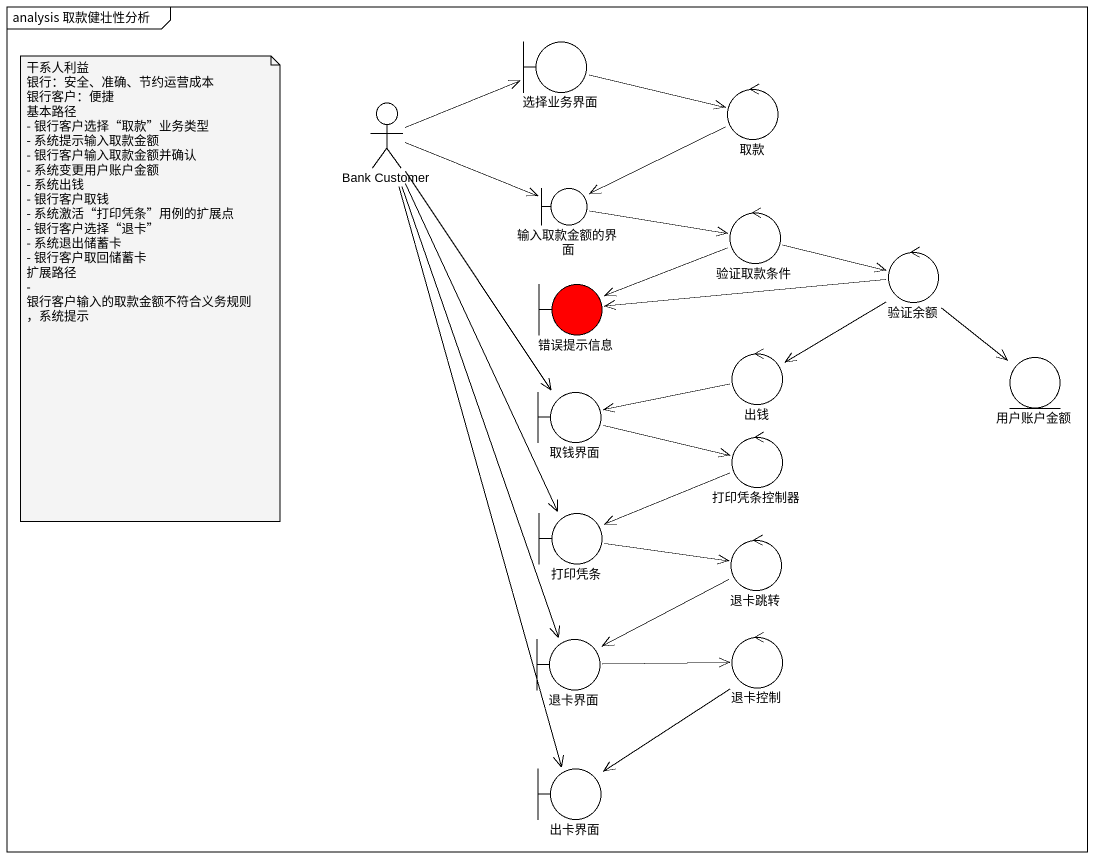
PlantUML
@startuml
mainframe analysis 取款健壮性分析
boundary 选择业务界面
actor "Bank Customer" as Bank_Customer
control 取款
boundary 输入取款金额的界面
control 验证取款条件
control 验证余额
boundary 错误提示信息 #FF0000
control 出钱
entity 用户账户金额
boundary 取钱界面
control 打印凭条控制器
boundary 打印凭条
control 退卡跳转
boundary 退卡界面
control 退卡控制
boundary 出卡界面
选择业务界面 -right-> 取款
Bank_Customer -right-> 选择业务界面
Bank_Customer -right-> 输入取款金额的界面
Bank_Customer --> 取钱界面
Bank_Customer --> 打印凭条
Bank_Customer --> 退卡界面
Bank_Customer --> 出卡界面
取款 -left-> 输入取款金额的界面
输入取款金额的界面 -right-> 验证取款条件
验证取款条件 -right-> 验证余额
验证取款条件 -left-> 错误提示信息
验证余额 -left-> 错误提示信息
验证余额 --> 出钱
验证余额 --> 用户账户金额
出钱 -left-> 取钱界面
取钱界面 -right-> 打印凭条控制器
打印凭条控制器 -left-> 打印凭条
打印凭条 -right-> 退卡跳转
退卡跳转 -left-> 退卡界面
退卡界面 -right-> 退卡控制
退卡控制 --> 出卡界面
note as N1
  干系人利益
  银行：安全、准确、节约运营成本
  银行客户：便捷
  基本路径
  - 银行客户选择“取款”业务类型
  - 系统提示输入取款金额
  - 银行客户输入取款金额并确认
  - 系统变更用户账户金额
  - 系统出钱
  - 银行客户取钱
  - 系统激活“打印凭条”用例的扩展点
  - 银行客户选择“退卡”
  - 系统退出储蓄卡
  - 银行客户取回储蓄卡
  扩展路径
  - 银行客户输入的取款金额不符合义务规则，系统提示
end note
@enduml
